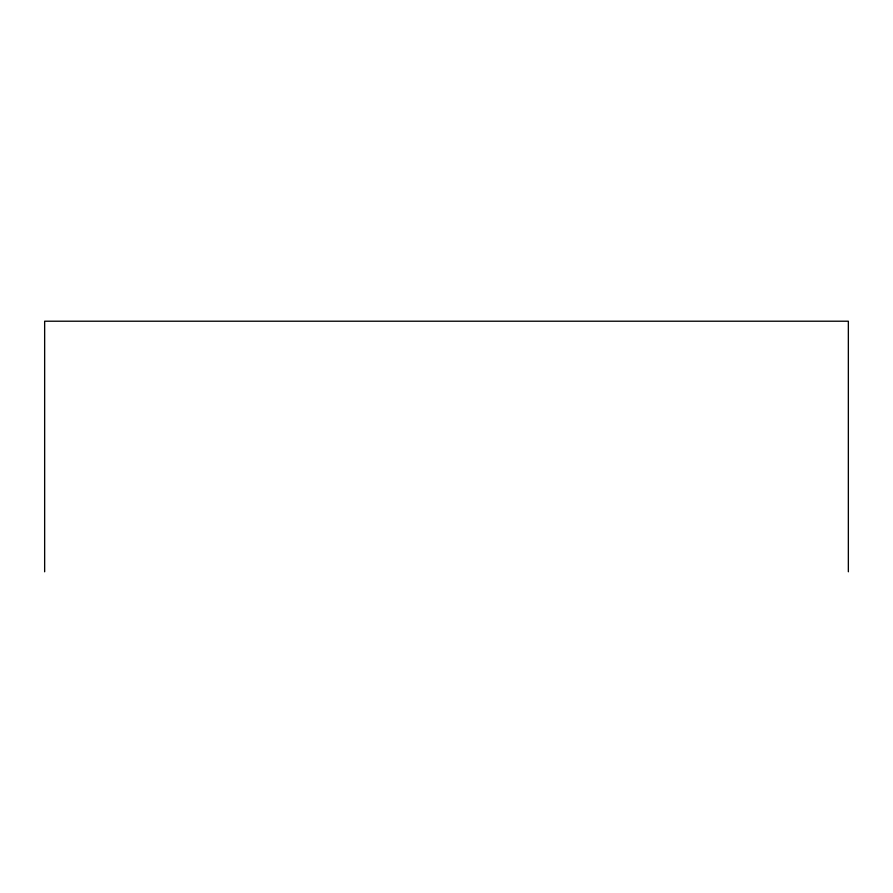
<?xml version="1.0" encoding="UTF-8"?>
<svg xmlns="http://www.w3.org/2000/svg" width="893" height="893" viewBox="0 0 893 893"><rect width="100%" height="100%" fill="white"/><g stroke="black" fill="none" stroke-linecap="round" stroke-linejoin="round"><path stroke-width="1.34" d="M848.35 571.788L848.35 321.212L44.65 321.212L44.65 571.788"/></g></svg>
